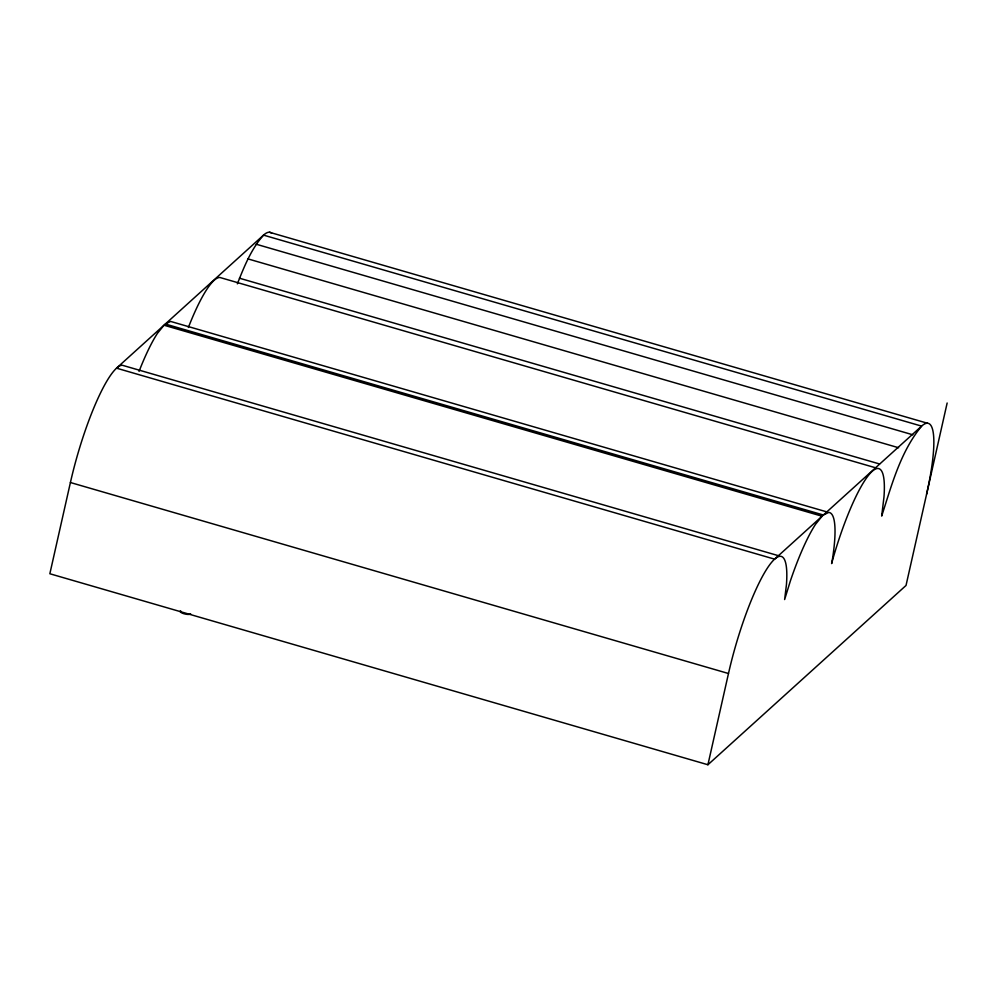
<?xml version="1.0" encoding="UTF-8"?>
<svg xmlns="http://www.w3.org/2000/svg" width="997" height="997" viewBox="0 0 997 997"><rect width="100%" height="100%" fill="white"/><g stroke="black" fill="none" stroke-linecap="round" stroke-linejoin="round"><path stroke-width="1.5" d="M779.006 555.852L122.432 365.288A97.843 18.968 -73.8 0 0 70.413 482.523L49.85 573.749L707.92 764.749L906.024 585.463L947.15 403M707.92 764.749L728.483 673.511A97.843 18.968 -73.8 0 1 767.279 568.253A97.843 18.968 -73.8 0 1 786.434 584.753L784.627 599.546L790.372 580.939A97.843 18.968 -73.8 0 1 815.471 524.397L822.051 516.209L163.994 325.209L157.401 333.397A97.843 18.968 -73.8 0 0 139.044 371.383M237.361 283.846C244.153 266.722 251.157 249.063 263.532 235.13A97.843 18.968 -73.8 0 1 271.745 233.223M269.439 232.251L927.509 423.251M256.217 244.228L912.791 434.779M248.004 258.908L898.596 447.74M239.442 278.2L879.566 463.979M876.55 468.067L219.976 277.502A97.843 18.968 -73.8 0 0 188.383 327.452M827.198 511.997L170.624 321.433L165.303 324.025L823.372 515.013L828.694 512.421A97.843 18.968 -73.8 0 1 832.221 560.588L831.635 563.592L832.208 561.323A97.843 18.968 -73.8 0 1 868.624 475.17A97.843 18.968 -73.8 0 1 883.978 496.967L881.684 516.072C891.729 485.016 900.465 451.778 921.602 426.118L263.532 235.13L116.524 368.167L774.594 559.155L921.602 426.118A97.843 18.968 -73.8 0 1 926.587 494.238M70.413 482.523L728.483 673.511M190.651 613.853A5.421 1.595 12.7 0 1 183.784 613.691A5.421 1.595 12.7 0 1 180.669 610.8"/></g></svg>
